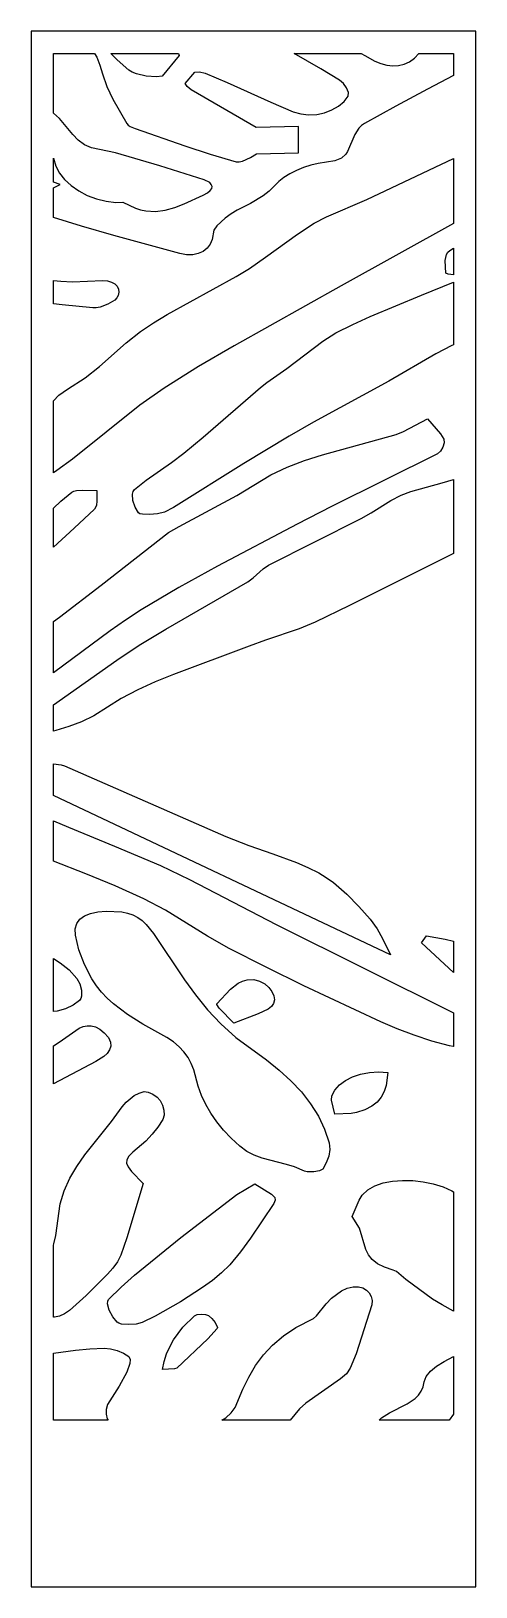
# Model space of a CAD drawing. Extents: x 0 to 400, y 0 to 1400.
import ezdxf

# ---------------------------------------------------------------- set-up
doc = ezdxf.new("R2010")
doc.units = 0
doc.layers.add('CUT', color=1, linetype='Continuous')
doc.layers.add('OUTLINE', color=7, linetype='Continuous')

msp = doc.modelspace()

# ---------------------------------------------------------------- linework, layer by layer
at = {"layer": 'CUT'}
for points in [[(22.34, 1278.56), (25.54, 1272.31), (30.15, 1266.42), (35.97, 1261.01), (42.81, 1256.22), (50.47, 1252.17), (58.73, 1249.01), (67.41, 1246.87), (76.29, 1245.87), (82.61, 1246.04), (93.81, 1240.75), (98.48, 1239.25), (103.06, 1238.29), (111.99, 1237.81), (120.68, 1238.95), (129.21, 1241.34), (137.66, 1244.61), (154.62, 1252.32), (158.51, 1254.4), (161.07, 1256.44), (162.43, 1258.42), (162.71, 1260.3), (162.06, 1262.05), (160.58, 1263.63), (155.73, 1266.14), (115.87, 1278.72), (75.85, 1290.35), (54.18, 1295.02), (48.04, 1297.61), (42.42, 1301.81), (37.61, 1306.82), (25.64, 1321.37), (20, 1326.21), (20, 1380), (56.76, 1380), (57.01, 1379.74), (59.11, 1376.53), (61.94, 1369.4), (64.04, 1361.5), (68.09, 1350.08), (73.63, 1338.9), (86.15, 1316.8), (87.34, 1315.42), (89.16, 1314.23), (93.47, 1312.4), (138.35, 1296.71), (161.14, 1289.21), (184.4, 1282.44), (187.06, 1282.28), (190.19, 1282.98), (197.34, 1286.25), (202.74, 1289.69), (240.53, 1290.49), (240.53, 1314.19), (202.42, 1313.18), (143.9, 1347.07), (140.35, 1350.09), (138.43, 1352.72), (147.17, 1363.14), (151.41, 1363.26), (156.63, 1362.22), (176.41, 1353.76), (215.64, 1335.93), (235.69, 1327.4), (242.47, 1325.42), (249.61, 1324.68), (256.85, 1325.08), (263.92, 1326.56), (270.55, 1329.02), (276.47, 1332.39), (281.41, 1336.58), (285.1, 1341.51), (285.39, 1344.8), (283.77, 1348.85), (280.87, 1352.82), (277.35, 1355.84), (260.58, 1366), (236.47, 1380), (296.95, 1380), (300.03, 1377.92), (309, 1373.04), (314.48, 1370.85), (319.92, 1369.38), (325.28, 1368.71), (330.49, 1368.93), (335.52, 1370.12), (340.3, 1372.37), (344.78, 1375.75), (348.59, 1380), (380, 1380), (380, 1359.94), (356.58, 1347.81), (327.9, 1332.48), (299.79, 1316.85), (297.11, 1314.95), (294.83, 1312.62), (291.2, 1307.01), (284.42, 1291.72), (282.91, 1289.3), (279.05, 1285.69), (273.24, 1283.38), (258.15, 1281.01), (251.6, 1279.43), (245.07, 1277.31), (238.72, 1274.71), (232.75, 1271.7), (227.33, 1268.35), (222.64, 1264.72), (214.13, 1255.99), (208.84, 1251.84), (197.27, 1244.97), (185.43, 1238.77), (179.8, 1235.44), (174.57, 1231.71), (167.11, 1224.71), (164.46, 1220.87), (162.8, 1212.35), (161.07, 1208.15), (158.34, 1204.58), (154.74, 1201.75), (150.36, 1199.75), (145.33, 1198.68), (139.76, 1198.66), (133.77, 1199.77), (74.53, 1216.18), (45.34, 1224.6), (20, 1232.38), (20, 1258.9), (26.12, 1262.06), (20, 1264.02), (20, 1285.76)], [(117.87, 1359.52), (112.82, 1358.94), (103.51, 1359.46), (94.62, 1361.53), (90.9, 1363.06), (87.95, 1364.9), (77.37, 1374.13), (71.73, 1380), (132.66, 1380), (133.27, 1377.99)], [(265.63, 1233), (302.05, 1248.49), (380, 1285.49), (380, 1226.82), (278.86, 1170.91), (182.6, 1116.88), (150.56, 1098.16), (119.54, 1078.84), (97.91, 1063.55), (37.13, 1014.83), (23.13, 1004.68), (20, 1002.56), (20, 1067.4), (24.99, 1072.27), (32.73, 1077.83), (48.74, 1088.14), (61.42, 1098.19), (85.56, 1119.47), (98.32, 1129.63), (110.03, 1137.52), (122.45, 1144.89), (184.52, 1179.27), (196.27, 1186.44), (210.84, 1196.47), (239.44, 1217.22), (254.43, 1227.05)], [(380, 1204.82), (380, 1180.77), (375.07, 1181.36), (372.97, 1182.22), (372.45, 1193.68), (373.57, 1198.91), (374.76, 1201.01), (376.47, 1202.62)], [(75.16, 1158.02), (69.13, 1154.28), (62.01, 1151.61), (58.59, 1150.94), (55.54, 1150.85), (27.8, 1153.71), (20, 1154.68), (20, 1175.73), (26.59, 1174.95), (37.3, 1174.53), (64.04, 1175.7), (68.55, 1175.21), (72.28, 1174.12), (75.21, 1172.5), (77.31, 1170.41), (78.55, 1167.92), (78.92, 1165.1), (78.37, 1162.01), (77.23, 1160.04)], [(106.55, 964.89), (100.16, 965.2), (97.91, 965.75), (96.62, 966.56), (93.59, 971.73), (91.59, 977.72), (91.19, 983.34), (91.78, 985.64), (93, 987.42), (103.33, 996.01), (126.25, 1011.85), (137.34, 1020.12), (154.72, 1034.66), (206.28, 1079.3), (211.95, 1083.74), (230.09, 1096.35), (262.4, 1121.12), (274.15, 1128.46), (289.22, 1136.13), (304.98, 1143.17), (351, 1162.29), (380, 1173.95), (380, 1117.82), (378.51, 1117.13), (363.85, 1109.47), (321.67, 1084.86), (254.05, 1048.05), (232.02, 1035.6), (191.3, 1010.92), (128.17, 971.21), (119.84, 967.13), (113.78, 965.56)], [(132.73, 899.25), (99.09, 879.21), (84.81, 869.94), (70.97, 860.31), (20, 822.45), (20, 868.81), (25.41, 872.77), (62.91, 901.3), (123.69, 948.71), (133.18, 954.27), (184.97, 982.19), (215.45, 1000.73), (230.33, 1007.74), (245.88, 1013.69), (261.97, 1018.85), (328.42, 1037.1), (335.02, 1039.62), (356.58, 1051.07), (368.31, 1037.63), (371.06, 1032.82), (371.43, 1029.5), (370.38, 1025.68), (368.25, 1022.15), (365.37, 1019.71), (270.16, 972.32), (239.13, 956.42), (167.52, 918.58)], [(33.85, 774.09), (22.3, 770.65), (20, 770.09), (20, 793.63), (77.1, 834.02), (97.23, 847.35), (121.07, 861.88), (194.83, 904.5), (199.72, 908.06), (208.6, 916.08), (213.64, 919.44), (296.74, 961.32), (305.81, 966.52), (323.4, 977.57), (332.77, 982.45), (341.5, 985.77), (369.74, 993.43), (380, 996.45), (380, 930.02), (286.42, 883.11), (255.43, 868.08), (241.03, 862.1), (210.9, 851.89), (196.15, 846.47), (128.06, 821.07), (111.6, 814.41), (95.85, 807.23), (81.02, 799.35), (56.44, 783.73), (45.25, 778.34)], [(20, 935.48), (20, 970.72), (26.77, 977.1), (36.48, 985.07), (38.34, 986.02), (40.69, 986.58), (46.42, 986.86), (58.98, 986.54), (59.17, 977.37), (58.76, 973.1), (56.92, 969.74), (38.83, 952.65)], [(238.54, 651.77), (248.77, 647.33), (258.63, 642.42), (265.45, 638.36), (271.89, 633.79), (283.8, 623.49), (294.68, 612.23), (304.84, 600.73), (311.21, 592.09), (316.11, 583.34), (323.22, 568.64), (20, 712.24), (20, 740.65), (27.04, 739.88), (30.15, 738.85), (174.98, 675.34), (195.92, 667.26), (217.37, 659.72)], [(245.3, 541.02), (211.43, 557.59), (178.12, 574.43), (158.57, 585.47), (120.84, 608.82), (101.26, 619.29), (75.45, 630.91), (49.22, 641.68), (20, 653.12), (20, 689.39), (33.63, 683.59), (74.97, 666.69), (116.23, 649.01), (142.49, 636.51), (220.42, 596.07), (380, 516.44), (380, 486.33), (379.56, 486.32), (376.22, 486.81), (360.28, 491.22), (344.59, 496.35), (329.29, 502.13), (314.5, 508.51)], [(68.37, 529.88), (63.39, 535.23), (58.83, 541.02), (54.73, 547.12), (47.9, 559.96), (42.92, 573.24), (39.83, 586.47), (39.66, 592.09), (41.05, 596.86), (43.9, 600.77), (48.08, 603.84), (53.49, 606.08), (60.02, 607.48), (67.55, 608.07), (81.64, 607.47), (86.82, 606.4), (91.58, 604.69), (95.94, 602.38), (99.93, 599.52), (103.6, 596.15), (110.09, 588.11), (137.88, 546.38), (147.82, 532.7), (158.61, 519.39), (170.56, 506.58), (183.99, 494.42), (211.61, 474.28), (223.12, 465.08), (233.65, 455.45), (243.1, 445.35), (251.37, 434.74), (258.36, 423.58), (263.98, 411.85), (268.13, 399.52), (268.7, 393.56), (267.64, 387.45), (265.41, 381.47), (262.47, 375.92), (259.51, 374.34), (254.15, 373.52), (248.27, 373.61), (245.72, 374.05), (236.95, 377.88), (229.82, 380.22), (207.81, 385.91), (200.71, 388.45), (193.96, 391.86), (187.69, 396.46), (180.03, 403.65), (173.13, 411.01), (166.99, 418.55), (161.62, 426.27), (157.03, 434.16), (153.21, 442.25), (150.17, 450.53), (146.25, 465.28), (143.99, 471.06), (141.09, 476.42), (137.49, 481.38), (133.13, 486.02), (127.97, 490.37), (121.95, 494.48), (100.53, 506.37), (86.59, 515.14), (73.95, 524.75)], [(355.59, 585.95), (372.48, 582.89), (380, 581.18), (380, 552.82), (351.18, 579.43)], [(20, 517.75), (20, 565.47), (26.24, 561.61), (34.21, 555.18), (41.11, 547.55), (43.78, 542.64), (45.28, 536.96), (45.27, 531.61), (44.59, 529.41), (43.4, 527.71), (37.89, 523.59), (30.84, 520.12), (23.37, 518.03)], [(218.2, 531.9), (218.77, 528.19), (218.11, 524.98), (216.13, 522.23), (213.05, 519.82), (204.33, 515.65), (182.42, 507.25), (169.27, 520.77), (166.95, 523.93), (167, 524.79), (179.21, 537.96), (186.32, 543.3), (190.21, 545.16), (194.35, 546.27), (200.26, 546.44), (205.53, 545.15), (210.06, 542.73), (213.74, 539.5), (216.49, 535.78)], [(68.47, 480.13), (65.51, 477.36), (58.24, 472.68), (20, 452.55), (20, 487.01), (25.23, 490.1), (43.24, 502.75), (46.76, 504.23), (50.34, 505.02), (54.01, 504.99), (57.8, 504.02), (61.71, 501.96), (65.77, 498.69), (69.55, 494.32), (71.44, 490.29), (71.71, 486.58), (70.63, 483.2)], [(270.56, 441.74), (273.16, 447.02), (277.27, 451.72), (282.66, 455.74), (289.11, 459.02), (296.38, 461.45), (304.25, 462.97), (312.49, 463.48), (320.85, 462.89), (319.2, 451.13), (317.42, 445.73), (314.78, 440.77), (311.15, 436.32), (306.35, 432.47), (300.25, 429.3), (292.68, 426.89), (287.98, 426.11), (273.02, 425.38), (270.17, 437.91)], [(103.13, 401.13), (91.38, 391.24), (87.84, 387.63), (85.99, 384.42), (85.8, 381.27), (87.23, 377.88), (90.23, 373.94), (100.83, 363.14), (86.09, 314.2), (80.57, 298.36), (77.54, 292.4), (73.38, 286.79), (68.57, 281.43), (49.41, 262.12), (34.38, 248.66), (30.04, 245.61), (25.6, 243.64), (21.03, 242.68), (20, 242.67), (20, 307.65), (20.36, 308.58), (22.28, 316.21), (26.23, 344.6), (29.86, 356.45), (34.9, 367.67), (41.1, 378.41), (48.21, 388.79), (72.36, 418.91), (81.9, 432.11), (85.53, 436.22), (92.78, 442.15), (97.04, 444.43), (101.62, 445.8), (105.13, 445.33), (109.43, 443.4), (113.44, 440.65), (116.1, 437.75), (118.13, 433.51), (119.42, 428.91), (119.64, 424.45), (118.49, 420.65), (114.06, 413.83), (108.94, 407.27)], [(295.02, 347.91), (297.87, 352.47), (302.73, 357.29), (309.1, 360.97), (316.66, 363.56), (325.12, 365.16), (334.16, 365.81), (343.45, 365.58), (352.7, 364.55), (361.57, 362.78), (370.59, 359.99), (378.29, 356.5), (380, 355.44), (380, 248.2), (369.63, 253.69), (361.1, 259.06), (336.96, 276.49), (328.69, 283.77), (325.71, 285.13), (317.68, 287.6), (311.48, 290.78), (306.82, 294.57), (303.42, 298.87), (301, 303.59), (295.39, 322.8), (288.67, 333.36)], [(70.19, 249.11), (68.71, 254.73), (68.85, 257), (69.71, 258.68), (80.93, 269.84), (92.95, 280.56), (134.65, 314.36), (185.04, 353.2), (201.06, 362.75), (216.04, 353.5), (219.05, 350.39), (219.49, 347.9), (218.42, 344.86), (197.29, 313.82), (188.34, 301.62), (178.68, 289.84), (171.34, 282.51), (163.05, 275.73), (154.15, 269.38), (134.21, 256.46), (111.7, 243.74), (99.93, 238.04), (94.42, 236.55), (87.64, 236.04), (81.36, 236.56), (78.97, 237.23), (77.36, 238.18), (73.34, 243.15)], [(208.85, 208.69), (217.2, 217.64), (226.9, 225.86), (238.11, 233.3), (254.03, 241.61), (256.67, 243.78), (265.45, 254.6), (270.28, 259.75), (279.16, 266.37), (284.25, 268.86), (289.67, 270.12), (294.4, 270.03), (298.43, 268.98), (301.7, 267.11), (304.18, 264.52), (305.83, 261.34), (306.6, 257.71), (306.45, 253.73), (292.26, 209.71), (287.07, 196.76), (283.51, 191.7), (278.34, 187.2), (246.92, 165.38), (241.46, 160.31), (233.04, 150), (171.39, 150), (175.24, 152.21), (179.95, 156.52), (183.66, 161.54), (190.52, 178.06), (195.66, 188.84), (201.72, 199.07)], [(130.94, 196.96), (129.05, 196.15), (118.26, 195.47), (119.72, 202.79), (121.86, 209.67), (124.64, 216.16), (128.04, 222.3), (136.5, 233.62), (146.93, 243.93), (149.43, 244.97), (153.1, 245.4), (156.8, 245.18), (159.38, 244.29), (162.58, 241.38), (165.52, 237.85), (167.7, 233.31), (167.45, 232.45), (158.78, 223.25)], [(83.04, 210.17), (87.91, 207.19), (89.08, 204.76), (88.84, 201.03), (86.14, 193.11), (79.29, 180.61), (68.64, 164.04), (67.36, 159.66), (67.36, 155.45), (68.51, 151.36), (69.25, 150), (20, 150), (20, 210.25), (39.98, 212.96), (52.8, 214.14), (65.76, 214.81), (71.38, 214.29), (77.33, 212.64)], [(350.74, 176.02), (352.48, 179.94), (353.43, 184.46), (355.2, 189.47), (359.11, 194.13), (364.67, 198.52), (371.42, 202.73), (380, 207.36), (380, 155.43), (375.86, 150), (313.06, 150), (315.27, 152.05), (322.26, 156.57), (338.22, 164.73), (345.37, 169.66), (348.33, 172.62)]]:
    msp.add_lwpolyline(points, close=True, dxfattribs=at)
at = {"layer": 'OUTLINE'}
msp.add_lwpolyline([(0, 0), (400, 0), (400, 1400), (0, 1400)], close=True, dxfattribs=at)

doc.saveas('drawing.dxf')
